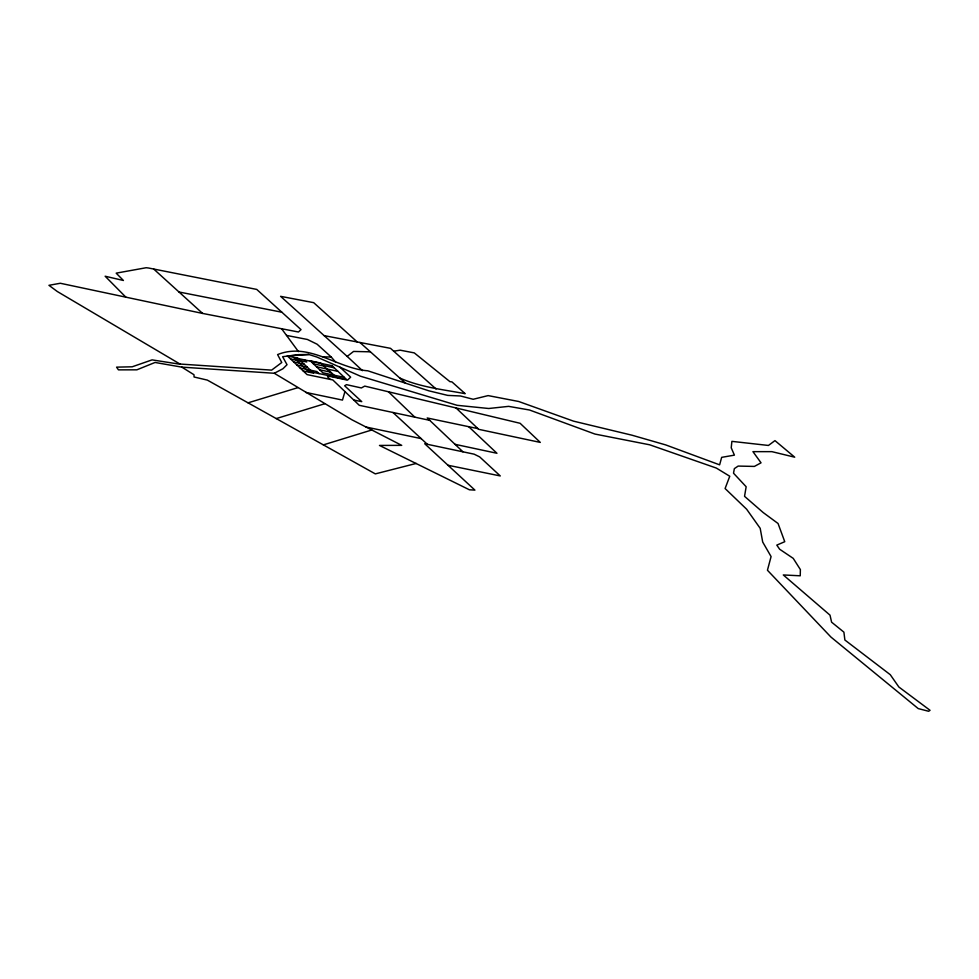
<?xml version="1.0" encoding="UTF-8"?>
<svg xmlns="http://www.w3.org/2000/svg" width="979" height="979" viewBox="0 0 979 979"><rect width="100%" height="100%" fill="white"/><g stroke="black" fill="none" stroke-linecap="round" stroke-linejoin="round"><path stroke-width="1.47" d="M344.951 391.576L342.479 400.081L305.742 392.408M357.237 341.965L313.696 302.67L280.594 296.331L347.178 356.417L353.566 351.437L370.417 351.828M274.279 373.268L282.968 368.74L287.031 364.702L282.625 356.711L298.754 354.631L308.789 354.484L316.878 357.041L360.505 376.217L457.12 405.306L488.741 408.5L508.615 406.358L529.517 410.005L594.926 434.052L649.713 444.809L716.347 468.072L729.759 476.247L725.096 488.533L746.634 509.215L760.193 528.33L762.702 542.048L771.085 556.574L767.438 570.243L830.963 637.084L918.229 708.588L928.63 711.268L930.05 710.313L898.869 687.013L890.266 674.69L844.877 640.009L843.898 632.153L831.599 622.179L830.008 615.155L783.298 574.954L800.235 575.799L800.381 569.582L793.235 558.373L779.651 549.231L776.8 545.119L784.754 541.705L778.048 523.496L763.179 512.543L744.542 496.329L746.157 486.747L733.516 473.2L734.36 468.623L738.166 466.077L754.393 466.42L761.038 462.822L752.949 451.649L771.88 451.649L794.715 457.193L774.964 440.623L768.442 445.457L731.888 441.358L731.227 447.795L734.409 455.137L721.67 457.352L719.626 464.841L665.696 444.907L631.981 435.202L573.547 421.154L518.674 401.488L488.129 395.602L473.175 399.273L460.46 395.981L447.721 395.394L428.875 390.829L367.761 370.796C337.18 368.545 309.376 341.83 277.595 354.582L281.756 362.511L271.624 370.123L177.933 363.907L152.063 359.88L132.189 366.795L116.562 367.149L118.459 369.866L136.852 369.829L155.049 362.463L181.825 367.137L274.279 373.268L351.877 419.758L401.72 445.359L379.473 445.433L469.418 489.794L474.913 490.112L424.715 443.744L474.13 454.17L479.661 456.887L500.269 475.941L448.003 465.258M323.351 444.882L371.8 429.989M276.237 418.584L324.6 403.789M248.054 402.834L297.91 387.647M416.259 463.434L375.324 473.885L207.315 380.097L194.075 377.001L193.989 374.737L181.825 367.137M393.717 351.192L400.166 350.188L414.276 352.893L449.912 381.639L451.968 381.908L465.172 393.693C443.132 389.544 420.676 387.317 399.726 377.992M429.671 420.321L359.269 405.306L332.811 379.938L307.051 374.602L287.422 355.989L308.789 354.484M322.935 356.784L331.269 357.054L335.699 362.23M324.135 335.626L390.523 348.34L436.071 388.993M179.952 364.029L57.296 291.509L48.95 285.317L60.306 283.261L202.604 313.427L298.46 332.003L301.03 329.629L256.731 289.417L148.465 268.001L146.165 267.732L116.171 273.153L123.415 280.483L105.145 276.225L125.85 297.151M286.529 335.418L307.406 339.468L317.135 344.229L331.269 357.054M178.998 291.999L281.854 312.215M353.762 400.032L361.753 401.647L344.669 385.799L346.468 384.649L361.361 387.953L364.739 386.105L520.118 423.295L540.298 442.41L478.694 429.328L456.006 407.949M477.948 428.631L427.199 417.972L462.92 451.796M366.048 427.04L421.166 438.604M287.422 355.989L297.812 358.192L313.586 373.158L303.209 370.955M295.903 359.66L306.745 361.961L304.591 359.917M323.364 365.485L334.218 367.798M290.579 358.975L300.969 361.19M313.427 363.833L323.816 366.036M293.737 361.973L304.126 364.176M316.584 366.819L326.974 369.022M337.975 371.359L327.598 369.156L333.912 375.153M296.894 364.971L307.284 367.174M319.741 369.817L330.131 372.02M300.051 367.957L316.853 371.543L319.007 373.586M333.288 375.018L322.899 372.815L310.27 360.835L320.659 363.038L335.626 377.123M333.472 375.067L344.314 377.368M455.027 444.319L496.953 453.277L468.708 426.685M359.942 342.491L405.526 383.168M153.923 269.237L202.604 313.427M392.983 412.502L427.26 444.246M347.178 356.417L362.487 370.674M339.946 367.174L350.653 377.16L347.484 380.17L328.858 376.144L327.439 376.719L330.241 379.411M388.418 391.771L414.851 417.164M281.609 328.736L298.473 351.632M332.052 365.742L293.737 357.604L308.165 371.286L346.48 379.424L332.052 365.742"/></g></svg>
